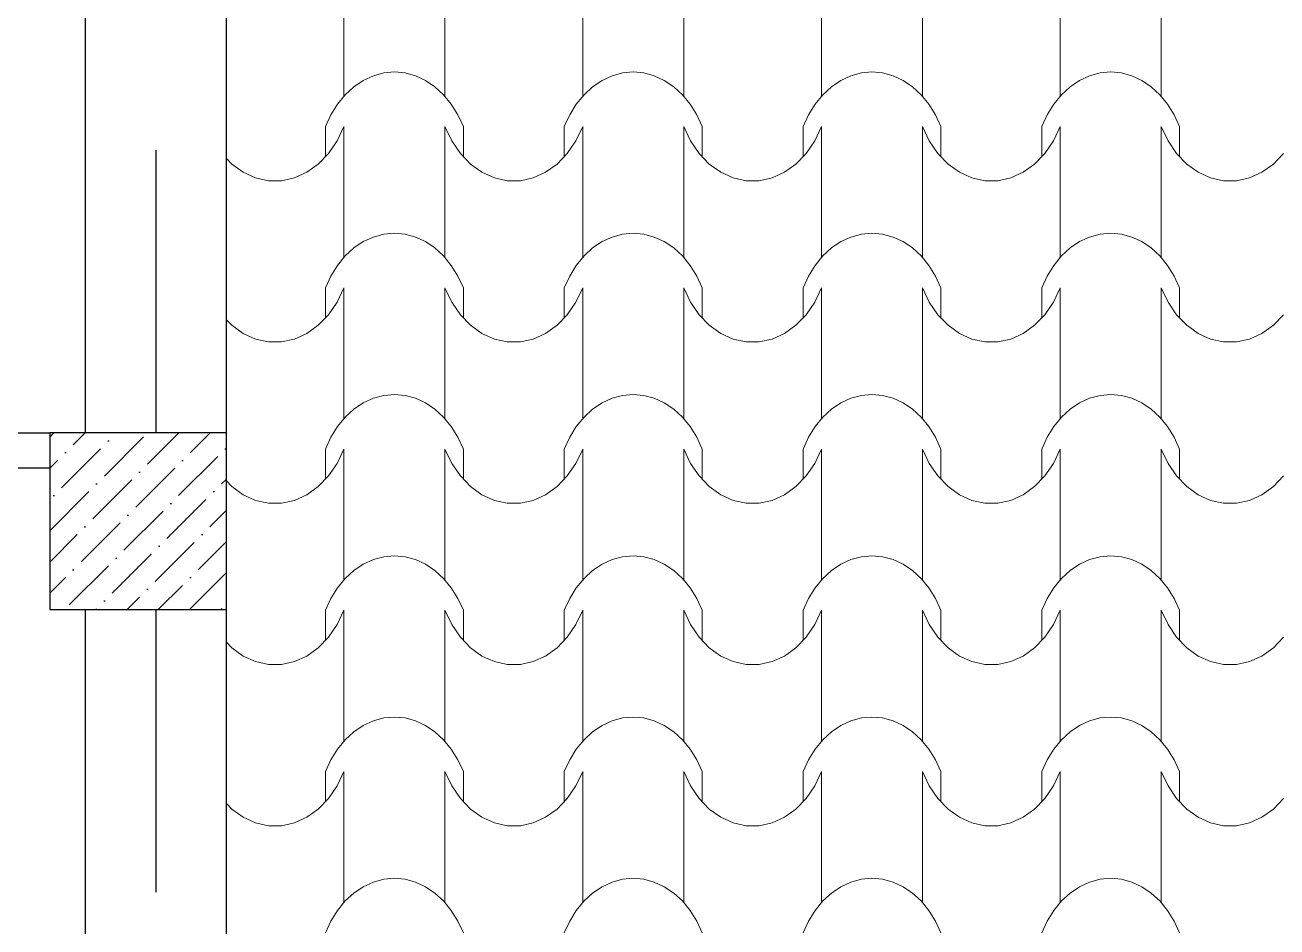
# Model space of a CAD drawing. Header units: millimetres. Extents: x 42452 to 2852333, y -419346 to 834876.
# Drawn here: x 2618856 to 2622399, y 659864 to 662416 of the extents above; entities that cross this region are included whole.
import ezdxf

# ---------------------------------------------------------------- set-up
doc = ezdxf.new("R2010")
doc.units = ezdxf.units.MM
doc.layers.add('M-2 keramitin shtrixi_Ном._пера__21_Pen_No__1', color=7, linetype='Continuous', lineweight=15)
doc.layers.add('memar', color=7, linetype='Continuous', lineweight=25)

# ---------------------------------------------------------------- blocks, each defined once
blk = doc.blocks.new('*X17')
at = {"layer": 'M-2 keramitin shtrixi_Ном._пера__21_Pen_No__1', "color": 7, "linetype": 'Continuous', "lineweight": 15}
for p, q in [((-266580.7, -1357432.1), (-266580.7, -1357247)), ((-266295.2, -1357432.1), (-266295.2, -1357247)), ((-265905.2, -1357432.1), (-265905.2, -1357247)), ((-265619.6, -1357432.1), (-265619.6, -1357247)), ((-265229.6, -1357432.1), (-265229.6, -1357247)), ((-264944.1, -1357432.1), (-264944.1, -1357247)), ((-264554.1, -1357432.1), (-264554.1, -1357247)), ((-264268.5, -1357432.1), (-264268.5, -1357247)), ((-266580.7, -1357617.2), (-266580.7, -1357432.1)), ((-266295.2, -1357617.2), (-266295.2, -1357432.1)), ((-265905.2, -1357617.2), (-265905.2, -1357432.1)), ((-265619.6, -1357617.2), (-265619.6, -1357432.1)), ((-265229.6, -1357617.2), (-265229.6, -1357432.1)), ((-264944.1, -1357617.2), (-264944.1, -1357432.1)), ((-264554.1, -1357617.2), (-264554.1, -1357432.1)), ((-264268.5, -1357617.2), (-264268.5, -1357432.1)), ((-266526, -1357572.8), (-266497.6, -1357559.7)), ((-266497.6, -1357559.7), (-266468.1, -1357551.7)), ((-266468.1, -1357551.7), (-266438, -1357549.1)), ((-266438, -1357549.1), (-266407.9, -1357551.7)), ((-266407.9, -1357551.7), (-266378.4, -1357559.7)), ((-266378.4, -1357559.7), (-266350, -1357572.8)), ((-265850.4, -1357572.8), (-265822, -1357559.7)), ((-265822, -1357559.7), (-265792.5, -1357551.7)), ((-265792.5, -1357551.7), (-265762.4, -1357549.1)), ((-265762.4, -1357549.1), (-265732.3, -1357551.7)), ((-265732.3, -1357551.7), (-265702.8, -1357559.7)), ((-265702.8, -1357559.7), (-265674.4, -1357572.8)), ((-265174.8, -1357572.8), (-265146.5, -1357559.7)), ((-265146.5, -1357559.7), (-265116.9, -1357551.7)), ((-265116.9, -1357551.7), (-265086.9, -1357549.1)), ((-265086.9, -1357549.1), (-265056.8, -1357551.7)), ((-265056.8, -1357551.7), (-265027.2, -1357559.7)), ((-265027.2, -1357559.7), (-264998.9, -1357572.8)), ((-264499.3, -1357572.8), (-264470.9, -1357559.7)), ((-264470.9, -1357559.7), (-264441.4, -1357551.7)), ((-264441.4, -1357551.7), (-264411.3, -1357549.1)), ((-264411.3, -1357549.1), (-264381.2, -1357551.7)), ((-264381.2, -1357551.7), (-264351.7, -1357559.7)), ((-264351.7, -1357559.7), (-264323.3, -1357572.8)), ((-266577.1, -1357613.3), (-266552.7, -1357590.8)), ((-266552.7, -1357590.8), (-266526, -1357572.8)), ((-266350, -1357572.8), (-266323.3, -1357590.8)), ((-266323.3, -1357590.8), (-266298.8, -1357613.3)), ((-265901.6, -1357613.3), (-265877.1, -1357590.8)), ((-265877.1, -1357590.8), (-265850.4, -1357572.8)), ((-265674.4, -1357572.8), (-265647.7, -1357590.8)), ((-265647.7, -1357590.8), (-265623.2, -1357613.3)), ((-265226, -1357613.3), (-265201.5, -1357590.8)), ((-265201.5, -1357590.8), (-265174.8, -1357572.8)), ((-264998.9, -1357572.8), (-264972.2, -1357590.8)), ((-264972.2, -1357590.8), (-264947.7, -1357613.3)), ((-264550.5, -1357613.3), (-264526, -1357590.8)), ((-264526, -1357590.8), (-264499.3, -1357572.8)), ((-264323.3, -1357572.8), (-264296.6, -1357590.8)), ((-264296.6, -1357590.8), (-264272.1, -1357613.3)), ((-266599, -1357639.9), (-266577.1, -1357613.3)), ((-266298.8, -1357613.3), (-266277, -1357639.9)), ((-265923.4, -1357639.9), (-265901.6, -1357613.3)), ((-265623.2, -1357613.3), (-265601.4, -1357639.9)), ((-265247.8, -1357639.9), (-265226, -1357613.3)), ((-264947.7, -1357613.3), (-264925.9, -1357639.9)), ((-264572.3, -1357639.9), (-264550.5, -1357613.3)), ((-264272.1, -1357613.3), (-264250.3, -1357639.9)), ((-266633, -1357703.4), (-266617.7, -1357670.2)), ((-266617.7, -1357670.2), (-266599, -1357639.9)), ((-266277, -1357639.9), (-266258.2, -1357670.2)), ((-266258.2, -1357670.2), (-266243, -1357703.4)), ((-265957.4, -1357703.4), (-265942.1, -1357670.2)), ((-265942.1, -1357670.2), (-265923.4, -1357639.9)), ((-265601.4, -1357639.9), (-265582.7, -1357670.2)), ((-265582.7, -1357670.2), (-265567.4, -1357703.4)), ((-265281.9, -1357703.4), (-265266.6, -1357670.2)), ((-265266.6, -1357670.2), (-265247.8, -1357639.9)), ((-264925.9, -1357639.9), (-264907.1, -1357670.2)), ((-264907.1, -1357670.2), (-264891.8, -1357703.4)), ((-264606.3, -1357703.4), (-264591, -1357670.2)), ((-264591, -1357670.2), (-264572.3, -1357639.9)), ((-264250.3, -1357639.9), (-264231.6, -1357670.2)), ((-264231.6, -1357670.2), (-264216.3, -1357703.4)), ((-266633, -1357788.5), (-266633, -1357703.4)), ((-266580.7, -1357703.4), (-266600.1, -1357743.9)), ((-266580.7, -1357888.5), (-266580.7, -1357703.4)), ((-266295.2, -1357888.5), (-266295.2, -1357703.4)), ((-266275.9, -1357743.9), (-266295.2, -1357703.4)), ((-266243, -1357788.5), (-266243, -1357703.4)), ((-265957.4, -1357788.5), (-265957.4, -1357703.4)), ((-265905.2, -1357703.4), (-265924.5, -1357743.9)), ((-265905.2, -1357888.5), (-265905.2, -1357703.4)), ((-265619.6, -1357888.5), (-265619.6, -1357703.4)), ((-265600.3, -1357743.9), (-265619.6, -1357703.4)), ((-265567.4, -1357788.5), (-265567.4, -1357703.4)), ((-265281.9, -1357788.5), (-265281.9, -1357703.4)), ((-265229.6, -1357703.4), (-265248.9, -1357743.9)), ((-265229.6, -1357888.5), (-265229.6, -1357703.4)), ((-264944.1, -1357888.5), (-264944.1, -1357703.4)), ((-264924.8, -1357743.9), (-264944.1, -1357703.4)), ((-264891.8, -1357788.5), (-264891.8, -1357703.4)), ((-264606.3, -1357788.5), (-264606.3, -1357703.4)), ((-264554.1, -1357703.4), (-264573.4, -1357743.9)), ((-264554.1, -1357888.5), (-264554.1, -1357703.4)), ((-264268.5, -1357888.5), (-264268.5, -1357703.4)), ((-264249.2, -1357743.9), (-264268.5, -1357703.4)), ((-264216.3, -1357788.5), (-264216.3, -1357703.4)), ((-266600.1, -1357743.9), (-266624.5, -1357779.6)), ((-266251.5, -1357779.6), (-266275.9, -1357743.9)), ((-265924.5, -1357743.9), (-265948.9, -1357779.6)), ((-265575.9, -1357779.6), (-265600.3, -1357743.9)), ((-265248.9, -1357743.9), (-265273.4, -1357779.6)), ((-264900.4, -1357779.6), (-264924.8, -1357743.9)), ((-264573.4, -1357743.9), (-264597.8, -1357779.6)), ((-264224.8, -1357779.6), (-264249.2, -1357743.9)), ((-266898.2, -1357809.5), (-266913.4, -1357793.7)), ((-266865.9, -1357832.8), (-266898.2, -1357809.5)), ((-266653.3, -1357809.5), (-266685.6, -1357832.8)), ((-266624.5, -1357779.6), (-266653.3, -1357809.5)), ((-266222.7, -1357809.5), (-266251.5, -1357779.6)), ((-266190.3, -1357832.8), (-266222.7, -1357809.5)), ((-265977.7, -1357809.5), (-266010.1, -1357832.8)), ((-265948.9, -1357779.6), (-265977.7, -1357809.5)), ((-265547.1, -1357809.5), (-265575.9, -1357779.6)), ((-265514.7, -1357832.8), (-265547.1, -1357809.5)), ((-265302.2, -1357809.5), (-265334.5, -1357832.8)), ((-265273.4, -1357779.6), (-265302.2, -1357809.5)), ((-264871.5, -1357809.5), (-264900.4, -1357779.6)), ((-264839.2, -1357832.8), (-264871.5, -1357809.5)), ((-264626.6, -1357809.5), (-264659, -1357832.8)), ((-264597.8, -1357779.6), (-264626.6, -1357809.5)), ((-264196, -1357809.5), (-264224.8, -1357779.6)), ((-264163.6, -1357832.8), (-264196, -1357809.5)), ((-263951, -1357809.5), (-263983.4, -1357832.8)), ((-263922.2, -1357779.6), (-263951, -1357809.5)), ((-266830.9, -1357848.7), (-266865.9, -1357832.8)), ((-266794.3, -1357856.7), (-266830.9, -1357848.7)), ((-266720.6, -1357848.7), (-266757.2, -1357856.7)), ((-266685.6, -1357832.8), (-266720.6, -1357848.7)), ((-266155.3, -1357848.7), (-266190.3, -1357832.8)), ((-266118.7, -1357856.7), (-266155.3, -1357848.7)), ((-266045.1, -1357848.7), (-266081.6, -1357856.7)), ((-266010.1, -1357832.8), (-266045.1, -1357848.7)), ((-265479.8, -1357848.7), (-265514.7, -1357832.8)), ((-265443.2, -1357856.7), (-265479.8, -1357848.7)), ((-265369.5, -1357848.7), (-265406.1, -1357856.7)), ((-265334.5, -1357832.8), (-265369.5, -1357848.7)), ((-264804.2, -1357848.7), (-264839.2, -1357832.8)), ((-264767.6, -1357856.7), (-264804.2, -1357848.7)), ((-264693.9, -1357848.7), (-264730.5, -1357856.7)), ((-264659, -1357832.8), (-264693.9, -1357848.7)), ((-264128.6, -1357848.7), (-264163.6, -1357832.8)), ((-264092.1, -1357856.7), (-264128.6, -1357848.7)), ((-264018.4, -1357848.7), (-264055, -1357856.7)), ((-263983.4, -1357832.8), (-264018.4, -1357848.7)), ((-266775.7, -1357856.7), (-266794.3, -1357856.7)), ((-266757.2, -1357856.7), (-266775.7, -1357856.7)), ((-266100.2, -1357856.7), (-266118.7, -1357856.7)), ((-266081.6, -1357856.7), (-266100.2, -1357856.7)), ((-265424.6, -1357856.7), (-265443.2, -1357856.7)), ((-265406.1, -1357856.7), (-265424.6, -1357856.7)), ((-264749.1, -1357856.7), (-264767.6, -1357856.7)), ((-264730.5, -1357856.7), (-264749.1, -1357856.7)), ((-264073.5, -1357856.7), (-264092.1, -1357856.7)), ((-264055, -1357856.7), (-264073.5, -1357856.7)), ((-266580.7, -1358073.5), (-266580.7, -1357888.5)), ((-266295.2, -1358073.5), (-266295.2, -1357888.5)), ((-265905.2, -1358073.5), (-265905.2, -1357888.5)), ((-265619.6, -1358073.5), (-265619.6, -1357888.5)), ((-265229.6, -1358073.5), (-265229.6, -1357888.5)), ((-264944.1, -1358073.5), (-264944.1, -1357888.5)), ((-264554.1, -1358073.5), (-264554.1, -1357888.5)), ((-264268.5, -1358073.5), (-264268.5, -1357888.5)), ((-266526, -1358029.1), (-266497.6, -1358016.1)), ((-266497.6, -1358016.1), (-266468.1, -1358008.1)), ((-266468.1, -1358008.1), (-266438, -1358005.4)), ((-266438, -1358005.4), (-266407.9, -1358008.1)), ((-266407.9, -1358008.1), (-266378.4, -1358016.1)), ((-266378.4, -1358016.1), (-266350, -1358029.1)), ((-265850.4, -1358029.1), (-265822, -1358016.1)), ((-265822, -1358016.1), (-265792.5, -1358008.1)), ((-265792.5, -1358008.1), (-265762.4, -1358005.4)), ((-265762.4, -1358005.4), (-265732.3, -1358008.1)), ((-265732.3, -1358008.1), (-265702.8, -1358016.1)), ((-265702.8, -1358016.1), (-265674.4, -1358029.1)), ((-265174.8, -1358029.1), (-265146.5, -1358016.1)), ((-265146.5, -1358016.1), (-265116.9, -1358008.1)), ((-265116.9, -1358008.1), (-265086.9, -1358005.4)), ((-265086.9, -1358005.4), (-265056.8, -1358008.1)), ((-265056.8, -1358008.1), (-265027.2, -1358016.1)), ((-265027.2, -1358016.1), (-264998.9, -1358029.1)), ((-264499.3, -1358029.1), (-264470.9, -1358016.1)), ((-264470.9, -1358016.1), (-264441.4, -1358008.1)), ((-264441.4, -1358008.1), (-264411.3, -1358005.4)), ((-264411.3, -1358005.4), (-264381.2, -1358008.1)), ((-264381.2, -1358008.1), (-264351.7, -1358016.1)), ((-264351.7, -1358016.1), (-264323.3, -1358029.1)), ((-266577.1, -1358069.6), (-266552.7, -1358047.1)), ((-266552.7, -1358047.1), (-266526, -1358029.1)), ((-266350, -1358029.1), (-266323.3, -1358047.1)), ((-266323.3, -1358047.1), (-266298.8, -1358069.6)), ((-265901.6, -1358069.6), (-265877.1, -1358047.1)), ((-265877.1, -1358047.1), (-265850.4, -1358029.1)), ((-265674.4, -1358029.1), (-265647.7, -1358047.1)), ((-265647.7, -1358047.1), (-265623.2, -1358069.6)), ((-265226, -1358069.6), (-265201.5, -1358047.1)), ((-265201.5, -1358047.1), (-265174.8, -1358029.1)), ((-264998.9, -1358029.1), (-264972.2, -1358047.1)), ((-264972.2, -1358047.1), (-264947.7, -1358069.6)), ((-264550.5, -1358069.6), (-264526, -1358047.1)), ((-264526, -1358047.1), (-264499.3, -1358029.1)), ((-264323.3, -1358029.1), (-264296.6, -1358047.1)), ((-264296.6, -1358047.1), (-264272.1, -1358069.6)), ((-266617.7, -1358126.5), (-266599, -1358096.3)), ((-266599, -1358096.3), (-266577.1, -1358069.6)), ((-266298.8, -1358069.6), (-266277, -1358096.3)), ((-266277, -1358096.3), (-266258.2, -1358126.5)), ((-265942.1, -1358126.5), (-265923.4, -1358096.3)), ((-265923.4, -1358096.3), (-265901.6, -1358069.6)), ((-265623.2, -1358069.6), (-265601.4, -1358096.3)), ((-265601.4, -1358096.3), (-265582.7, -1358126.5)), ((-265266.6, -1358126.5), (-265247.8, -1358096.3)), ((-265247.8, -1358096.3), (-265226, -1358069.6)), ((-264947.7, -1358069.6), (-264925.9, -1358096.3)), ((-264925.9, -1358096.3), (-264907.1, -1358126.5)), ((-264591, -1358126.5), (-264572.3, -1358096.3)), ((-264572.3, -1358096.3), (-264550.5, -1358069.6)), ((-264272.1, -1358069.6), (-264250.3, -1358096.3)), ((-264250.3, -1358096.3), (-264231.6, -1358126.5)), ((-266633, -1358159.7), (-266617.7, -1358126.5)), ((-266258.2, -1358126.5), (-266243, -1358159.7)), ((-265957.4, -1358159.7), (-265942.1, -1358126.5)), ((-265582.7, -1358126.5), (-265567.4, -1358159.7)), ((-265281.9, -1358159.7), (-265266.6, -1358126.5)), ((-264907.1, -1358126.5), (-264891.8, -1358159.7)), ((-264606.3, -1358159.7), (-264591, -1358126.5)), ((-264231.6, -1358126.5), (-264216.3, -1358159.7)), ((-266633, -1358244.8), (-266633, -1358159.7)), ((-266580.7, -1358159.7), (-266600.1, -1358200.3)), ((-266580.7, -1358344.8), (-266580.7, -1358159.7)), ((-266295.2, -1358344.8), (-266295.2, -1358159.7)), ((-266275.9, -1358200.3), (-266295.2, -1358159.7)), ((-266243, -1358244.8), (-266243, -1358159.7)), ((-265957.4, -1358244.8), (-265957.4, -1358159.7)), ((-265905.2, -1358159.7), (-265924.5, -1358200.3)), ((-265905.2, -1358344.8), (-265905.2, -1358159.7)), ((-265619.6, -1358344.8), (-265619.6, -1358159.7)), ((-265600.3, -1358200.3), (-265619.6, -1358159.7)), ((-265567.4, -1358244.8), (-265567.4, -1358159.7)), ((-265281.9, -1358244.8), (-265281.9, -1358159.7)), ((-265229.6, -1358159.7), (-265248.9, -1358200.3)), ((-265229.6, -1358344.8), (-265229.6, -1358159.7)), ((-264944.1, -1358344.8), (-264944.1, -1358159.7)), ((-264924.8, -1358200.3), (-264944.1, -1358159.7)), ((-264891.8, -1358244.8), (-264891.8, -1358159.7)), ((-264606.3, -1358244.8), (-264606.3, -1358159.7)), ((-264554.1, -1358159.7), (-264573.4, -1358200.3)), ((-264554.1, -1358344.8), (-264554.1, -1358159.7)), ((-264268.5, -1358344.8), (-264268.5, -1358159.7)), ((-264249.2, -1358200.3), (-264268.5, -1358159.7)), ((-264216.3, -1358244.8), (-264216.3, -1358159.7)), ((-266600.1, -1358200.3), (-266624.5, -1358236)), ((-266251.5, -1358236), (-266275.9, -1358200.3)), ((-265924.5, -1358200.3), (-265948.9, -1358236)), ((-265575.9, -1358236), (-265600.3, -1358200.3)), ((-265248.9, -1358200.3), (-265273.4, -1358236)), ((-264900.4, -1358236), (-264924.8, -1358200.3)), ((-264573.4, -1358200.3), (-264597.8, -1358236)), ((-264224.8, -1358236), (-264249.2, -1358200.3)), ((-266624.5, -1358236), (-266653.3, -1358265.9)), ((-266222.7, -1358265.9), (-266251.5, -1358236)), ((-265948.9, -1358236), (-265977.7, -1358265.9)), ((-265547.1, -1358265.9), (-265575.9, -1358236)), ((-265273.4, -1358236), (-265302.2, -1358265.9)), ((-264871.5, -1358265.9), (-264900.4, -1358236)), ((-264597.8, -1358236), (-264626.6, -1358265.9)), ((-264196, -1358265.9), (-264224.8, -1358236)), ((-263922.2, -1358236), (-263951, -1358265.9)), ((-266898.2, -1358265.9), (-266913.4, -1358250.1)), ((-266865.9, -1358289.1), (-266898.2, -1358265.9)), ((-266653.3, -1358265.9), (-266685.6, -1358289.1)), ((-266190.3, -1358289.1), (-266222.7, -1358265.9)), ((-265977.7, -1358265.9), (-266010.1, -1358289.1)), ((-265514.7, -1358289.1), (-265547.1, -1358265.9)), ((-265302.2, -1358265.9), (-265334.5, -1358289.1)), ((-264839.2, -1358289.1), (-264871.5, -1358265.9)), ((-264626.6, -1358265.9), (-264659, -1358289.1)), ((-264163.6, -1358289.1), (-264196, -1358265.9)), ((-263951, -1358265.9), (-263983.4, -1358289.1)), ((-266830.9, -1358305), (-266865.9, -1358289.1)), ((-266794.3, -1358313.1), (-266830.9, -1358305)), ((-266720.6, -1358305), (-266757.2, -1358313.1)), ((-266685.6, -1358289.1), (-266720.6, -1358305)), ((-266155.3, -1358305), (-266190.3, -1358289.1)), ((-266118.7, -1358313.1), (-266155.3, -1358305)), ((-266045.1, -1358305), (-266081.6, -1358313.1)), ((-266010.1, -1358289.1), (-266045.1, -1358305)), ((-265479.8, -1358305), (-265514.7, -1358289.1)), ((-265443.2, -1358313.1), (-265479.8, -1358305)), ((-265369.5, -1358305), (-265406.1, -1358313.1)), ((-265334.5, -1358289.1), (-265369.5, -1358305)), ((-264804.2, -1358305), (-264839.2, -1358289.1)), ((-264767.6, -1358313.1), (-264804.2, -1358305)), ((-264693.9, -1358305), (-264730.5, -1358313.1)), ((-264659, -1358289.1), (-264693.9, -1358305)), ((-264128.6, -1358305), (-264163.6, -1358289.1)), ((-264092.1, -1358313.1), (-264128.6, -1358305)), ((-264018.4, -1358305), (-264055, -1358313.1)), ((-263983.4, -1358289.1), (-264018.4, -1358305)), ((-266775.7, -1358313.1), (-266794.3, -1358313.1)), ((-266757.2, -1358313.1), (-266775.7, -1358313.1)), ((-266580.7, -1358529.9), (-266580.7, -1358344.8)), ((-266295.2, -1358529.9), (-266295.2, -1358344.8)), ((-266100.2, -1358313.1), (-266118.7, -1358313.1)), ((-266081.6, -1358313.1), (-266100.2, -1358313.1)), ((-265905.2, -1358529.9), (-265905.2, -1358344.8)), ((-265619.6, -1358529.9), (-265619.6, -1358344.8)), ((-265424.6, -1358313.1), (-265443.2, -1358313.1)), ((-265406.1, -1358313.1), (-265424.6, -1358313.1)), ((-265229.6, -1358529.9), (-265229.6, -1358344.8)), ((-264944.1, -1358529.9), (-264944.1, -1358344.8)), ((-264749.1, -1358313.1), (-264767.6, -1358313.1)), ((-264730.5, -1358313.1), (-264749.1, -1358313.1)), ((-264554.1, -1358529.9), (-264554.1, -1358344.8)), ((-264268.5, -1358529.9), (-264268.5, -1358344.8)), ((-264073.5, -1358313.1), (-264092.1, -1358313.1)), ((-264055, -1358313.1), (-264073.5, -1358313.1)), ((-266552.7, -1358503.5), (-266526, -1358485.5)), ((-266526, -1358485.5), (-266497.6, -1358472.4)), ((-266497.6, -1358472.4), (-266468.1, -1358464.4)), ((-266468.1, -1358464.4), (-266438, -1358461.8)), ((-266438, -1358461.8), (-266407.9, -1358464.4)), ((-266407.9, -1358464.4), (-266378.4, -1358472.4)), ((-266378.4, -1358472.4), (-266350, -1358485.5)), ((-266350, -1358485.5), (-266323.3, -1358503.5)), ((-265877.1, -1358503.5), (-265850.4, -1358485.5)), ((-265850.4, -1358485.5), (-265822, -1358472.4)), ((-265822, -1358472.4), (-265792.5, -1358464.4)), ((-265792.5, -1358464.4), (-265762.4, -1358461.8)), ((-265762.4, -1358461.8), (-265732.3, -1358464.4)), ((-265732.3, -1358464.4), (-265702.8, -1358472.4)), ((-265702.8, -1358472.4), (-265674.4, -1358485.5)), ((-265674.4, -1358485.5), (-265647.7, -1358503.5)), ((-265201.5, -1358503.5), (-265174.8, -1358485.5)), ((-265174.8, -1358485.5), (-265146.5, -1358472.4)), ((-265146.5, -1358472.4), (-265116.9, -1358464.4)), ((-265116.9, -1358464.4), (-265086.9, -1358461.8)), ((-265086.9, -1358461.8), (-265056.8, -1358464.4)), ((-265056.8, -1358464.4), (-265027.2, -1358472.4)), ((-265027.2, -1358472.4), (-264998.9, -1358485.5)), ((-264998.9, -1358485.5), (-264972.2, -1358503.5)), ((-264526, -1358503.5), (-264499.3, -1358485.5)), ((-264499.3, -1358485.5), (-264470.9, -1358472.4)), ((-264470.9, -1358472.4), (-264441.4, -1358464.4)), ((-264441.4, -1358464.4), (-264411.3, -1358461.8)), ((-264411.3, -1358461.8), (-264381.2, -1358464.4)), ((-264381.2, -1358464.4), (-264351.7, -1358472.4)), ((-264351.7, -1358472.4), (-264323.3, -1358485.5)), ((-264323.3, -1358485.5), (-264296.6, -1358503.5)), ((-266577.1, -1358526), (-266552.7, -1358503.5)), ((-266323.3, -1358503.5), (-266298.8, -1358526)), ((-265901.6, -1358526), (-265877.1, -1358503.5)), ((-265647.7, -1358503.5), (-265623.2, -1358526)), ((-265226, -1358526), (-265201.5, -1358503.5)), ((-264972.2, -1358503.5), (-264947.7, -1358526)), ((-264550.5, -1358526), (-264526, -1358503.5)), ((-264296.6, -1358503.5), (-264272.1, -1358526)), ((-266617.7, -1358582.8), (-266599, -1358552.6)), ((-266599, -1358552.6), (-266577.1, -1358526)), ((-266298.8, -1358526), (-266277, -1358552.6)), ((-266277, -1358552.6), (-266258.2, -1358582.8)), ((-265942.1, -1358582.8), (-265923.4, -1358552.6)), ((-265923.4, -1358552.6), (-265901.6, -1358526)), ((-265623.2, -1358526), (-265601.4, -1358552.6)), ((-265601.4, -1358552.6), (-265582.7, -1358582.8)), ((-265266.6, -1358582.8), (-265247.8, -1358552.6)), ((-265247.8, -1358552.6), (-265226, -1358526)), ((-264947.7, -1358526), (-264925.9, -1358552.6)), ((-264925.9, -1358552.6), (-264907.1, -1358582.8)), ((-264591, -1358582.8), (-264572.3, -1358552.6)), ((-264572.3, -1358552.6), (-264550.5, -1358526)), ((-264272.1, -1358526), (-264250.3, -1358552.6)), ((-264250.3, -1358552.6), (-264231.6, -1358582.8)), ((-266633, -1358616.1), (-266617.7, -1358582.8)), ((-266258.2, -1358582.8), (-266243, -1358616.1)), ((-265957.4, -1358616.1), (-265942.1, -1358582.8)), ((-265582.7, -1358582.8), (-265567.4, -1358616.1)), ((-265281.9, -1358616.1), (-265266.6, -1358582.8)), ((-264907.1, -1358582.8), (-264891.8, -1358616.1)), ((-264606.3, -1358616.1), (-264591, -1358582.8)), ((-264231.6, -1358582.8), (-264216.3, -1358616.1)), ((-266633, -1358701.2), (-266633, -1358616.1)), ((-266580.7, -1358616.1), (-266600.1, -1358656.6)), ((-266580.7, -1358801.2), (-266580.7, -1358616.1)), ((-266295.2, -1358801.2), (-266295.2, -1358616.1)), ((-266275.9, -1358656.6), (-266295.2, -1358616.1)), ((-266243, -1358701.2), (-266243, -1358616.1)), ((-265957.4, -1358701.2), (-265957.4, -1358616.1)), ((-265905.2, -1358616.1), (-265924.5, -1358656.6)), ((-265905.2, -1358801.2), (-265905.2, -1358616.1)), ((-265619.6, -1358801.2), (-265619.6, -1358616.1)), ((-265600.3, -1358656.6), (-265619.6, -1358616.1)), ((-265567.4, -1358701.2), (-265567.4, -1358616.1)), ((-265281.9, -1358701.2), (-265281.9, -1358616.1)), ((-265229.6, -1358616.1), (-265248.9, -1358656.6)), ((-265229.6, -1358801.2), (-265229.6, -1358616.1)), ((-264944.1, -1358801.2), (-264944.1, -1358616.1)), ((-264924.8, -1358656.6), (-264944.1, -1358616.1)), ((-264891.8, -1358701.2), (-264891.8, -1358616.1)), ((-264606.3, -1358701.2), (-264606.3, -1358616.1)), ((-264554.1, -1358616.1), (-264573.4, -1358656.6)), ((-264554.1, -1358801.2), (-264554.1, -1358616.1)), ((-264268.5, -1358801.2), (-264268.5, -1358616.1)), ((-264249.2, -1358656.6), (-264268.5, -1358616.1)), ((-264216.3, -1358701.2), (-264216.3, -1358616.1)), ((-266600.1, -1358656.6), (-266624.5, -1358692.3)), ((-266251.5, -1358692.3), (-266275.9, -1358656.6)), ((-265924.5, -1358656.6), (-265948.9, -1358692.3)), ((-265575.9, -1358692.3), (-265600.3, -1358656.6)), ((-265248.9, -1358656.6), (-265273.4, -1358692.3)), ((-264900.4, -1358692.3), (-264924.8, -1358656.6)), ((-264573.4, -1358656.6), (-264597.8, -1358692.3)), ((-264224.8, -1358692.3), (-264249.2, -1358656.6)), ((-266624.5, -1358692.3), (-266653.3, -1358722.2)), ((-266222.7, -1358722.2), (-266251.5, -1358692.3)), ((-265948.9, -1358692.3), (-265977.7, -1358722.2)), ((-265547.1, -1358722.2), (-265575.9, -1358692.3)), ((-265273.4, -1358692.3), (-265302.2, -1358722.2)), ((-264871.5, -1358722.2), (-264900.4, -1358692.3)), ((-264597.8, -1358692.3), (-264626.6, -1358722.2)), ((-264196, -1358722.2), (-264224.8, -1358692.3)), ((-263922.2, -1358692.3), (-263951, -1358722.2)), ((-266898.2, -1358722.2), (-266913.4, -1358706.4)), ((-266865.9, -1358745.5), (-266898.2, -1358722.2)), ((-266653.3, -1358722.2), (-266685.6, -1358745.5)), ((-266190.3, -1358745.5), (-266222.7, -1358722.2)), ((-265977.7, -1358722.2), (-266010.1, -1358745.5)), ((-265514.7, -1358745.5), (-265547.1, -1358722.2)), ((-265302.2, -1358722.2), (-265334.5, -1358745.5)), ((-264839.2, -1358745.5), (-264871.5, -1358722.2)), ((-264626.6, -1358722.2), (-264659, -1358745.5)), ((-264163.6, -1358745.5), (-264196, -1358722.2)), ((-263951, -1358722.2), (-263983.4, -1358745.5)), ((-266830.9, -1358761.3), (-266865.9, -1358745.5)), ((-266794.3, -1358769.4), (-266830.9, -1358761.3)), ((-266775.7, -1358769.4), (-266794.3, -1358769.4)), ((-266757.2, -1358769.4), (-266775.7, -1358769.4)), ((-266720.6, -1358761.3), (-266757.2, -1358769.4)), ((-266685.6, -1358745.5), (-266720.6, -1358761.3)), ((-266155.3, -1358761.3), (-266190.3, -1358745.5)), ((-266118.7, -1358769.4), (-266155.3, -1358761.3)), ((-266100.2, -1358769.4), (-266118.7, -1358769.4)), ((-266081.6, -1358769.4), (-266100.2, -1358769.4)), ((-266045.1, -1358761.3), (-266081.6, -1358769.4)), ((-266010.1, -1358745.5), (-266045.1, -1358761.3)), ((-265479.8, -1358761.3), (-265514.7, -1358745.5)), ((-265443.2, -1358769.4), (-265479.8, -1358761.3)), ((-265424.6, -1358769.4), (-265443.2, -1358769.4)), ((-265406.1, -1358769.4), (-265424.6, -1358769.4)), ((-265369.5, -1358761.3), (-265406.1, -1358769.4)), ((-265334.5, -1358745.5), (-265369.5, -1358761.3)), ((-264804.2, -1358761.3), (-264839.2, -1358745.5)), ((-264767.6, -1358769.4), (-264804.2, -1358761.3)), ((-264749.1, -1358769.4), (-264767.6, -1358769.4)), ((-264730.5, -1358769.4), (-264749.1, -1358769.4)), ((-264693.9, -1358761.3), (-264730.5, -1358769.4)), ((-264659, -1358745.5), (-264693.9, -1358761.3)), ((-264128.6, -1358761.3), (-264163.6, -1358745.5)), ((-264092.1, -1358769.4), (-264128.6, -1358761.3)), ((-264073.5, -1358769.4), (-264092.1, -1358769.4)), ((-264055, -1358769.4), (-264073.5, -1358769.4)), ((-264018.4, -1358761.3), (-264055, -1358769.4)), ((-263983.4, -1358745.5), (-264018.4, -1358761.3)), ((-266580.7, -1358986.2), (-266580.7, -1358801.2)), ((-266295.2, -1358986.2), (-266295.2, -1358801.2)), ((-265905.2, -1358986.2), (-265905.2, -1358801.2)), ((-265619.6, -1358986.2), (-265619.6, -1358801.2)), ((-265229.6, -1358986.2), (-265229.6, -1358801.2)), ((-264944.1, -1358986.2), (-264944.1, -1358801.2)), ((-264554.1, -1358986.2), (-264554.1, -1358801.2)), ((-264268.5, -1358986.2), (-264268.5, -1358801.2)), ((-266552.7, -1358959.8), (-266526, -1358941.8)), ((-266526, -1358941.8), (-266497.6, -1358928.8)), ((-266497.6, -1358928.8), (-266468.1, -1358920.8)), ((-266468.1, -1358920.8), (-266438, -1358918.1)), ((-266438, -1358918.1), (-266407.9, -1358920.8)), ((-266407.9, -1358920.8), (-266378.4, -1358928.8)), ((-266378.4, -1358928.8), (-266350, -1358941.8)), ((-266350, -1358941.8), (-266323.3, -1358959.8)), ((-265877.1, -1358959.8), (-265850.4, -1358941.8)), ((-265850.4, -1358941.8), (-265822, -1358928.8)), ((-265822, -1358928.8), (-265792.5, -1358920.8)), ((-265792.5, -1358920.8), (-265762.4, -1358918.1)), ((-265762.4, -1358918.1), (-265732.3, -1358920.8)), ((-265732.3, -1358920.8), (-265702.8, -1358928.8)), ((-265702.8, -1358928.8), (-265674.4, -1358941.8)), ((-265674.4, -1358941.8), (-265647.7, -1358959.8)), ((-265201.5, -1358959.8), (-265174.8, -1358941.8)), ((-265174.8, -1358941.8), (-265146.5, -1358928.8)), ((-265146.5, -1358928.8), (-265116.9, -1358920.8)), ((-265116.9, -1358920.8), (-265086.9, -1358918.1)), ((-265086.9, -1358918.1), (-265056.8, -1358920.8)), ((-265056.8, -1358920.8), (-265027.2, -1358928.8)), ((-265027.2, -1358928.8), (-264998.9, -1358941.8)), ((-264998.9, -1358941.8), (-264972.2, -1358959.8)), ((-264526, -1358959.8), (-264499.3, -1358941.8)), ((-264499.3, -1358941.8), (-264470.9, -1358928.8)), ((-264470.9, -1358928.8), (-264441.4, -1358920.8)), ((-264441.4, -1358920.8), (-264411.3, -1358918.1)), ((-264411.3, -1358918.1), (-264381.2, -1358920.8)), ((-264381.2, -1358920.8), (-264351.7, -1358928.8)), ((-264351.7, -1358928.8), (-264323.3, -1358941.8)), ((-264323.3, -1358941.8), (-264296.6, -1358959.8)), ((-266599, -1359009), (-266577.1, -1358982.3)), ((-266577.1, -1358982.3), (-266552.7, -1358959.8)), ((-266323.3, -1358959.8), (-266298.8, -1358982.3)), ((-266298.8, -1358982.3), (-266277, -1359009)), ((-265923.4, -1359009), (-265901.6, -1358982.3)), ((-265901.6, -1358982.3), (-265877.1, -1358959.8)), ((-265647.7, -1358959.8), (-265623.2, -1358982.3)), ((-265623.2, -1358982.3), (-265601.4, -1359009)), ((-265247.8, -1359009), (-265226, -1358982.3)), ((-265226, -1358982.3), (-265201.5, -1358959.8)), ((-264972.2, -1358959.8), (-264947.7, -1358982.3)), ((-264947.7, -1358982.3), (-264925.9, -1359009)), ((-264572.3, -1359009), (-264550.5, -1358982.3)), ((-264550.5, -1358982.3), (-264526, -1358959.8)), ((-264296.6, -1358959.8), (-264272.1, -1358982.3)), ((-264272.1, -1358982.3), (-264250.3, -1359009)), ((-266617.7, -1359039.2), (-266599, -1359009)), ((-266277, -1359009), (-266258.2, -1359039.2)), ((-265942.1, -1359039.2), (-265923.4, -1359009)), ((-265601.4, -1359009), (-265582.7, -1359039.2)), ((-265266.6, -1359039.2), (-265247.8, -1359009)), ((-264925.9, -1359009), (-264907.1, -1359039.2)), ((-264591, -1359039.2), (-264572.3, -1359009)), ((-264250.3, -1359009), (-264231.6, -1359039.2)), ((-266633, -1359072.4), (-266617.7, -1359039.2)), ((-266258.2, -1359039.2), (-266243, -1359072.4)), ((-265957.4, -1359072.4), (-265942.1, -1359039.2)), ((-265582.7, -1359039.2), (-265567.4, -1359072.4)), ((-265281.9, -1359072.4), (-265266.6, -1359039.2)), ((-264907.1, -1359039.2), (-264891.8, -1359072.4)), ((-264606.3, -1359072.4), (-264591, -1359039.2)), ((-264231.6, -1359039.2), (-264216.3, -1359072.4)), ((-266633, -1359157.5), (-266633, -1359072.4)), ((-266580.7, -1359072.4), (-266600.1, -1359113)), ((-266580.7, -1359257.5), (-266580.7, -1359072.4)), ((-266295.2, -1359257.5), (-266295.2, -1359072.4)), ((-266275.9, -1359113), (-266295.2, -1359072.4)), ((-266243, -1359157.5), (-266243, -1359072.4)), ((-265957.4, -1359157.5), (-265957.4, -1359072.4)), ((-265905.2, -1359072.4), (-265924.5, -1359113)), ((-265905.2, -1359257.5), (-265905.2, -1359072.4)), ((-265619.6, -1359257.5), (-265619.6, -1359072.4)), ((-265600.3, -1359113), (-265619.6, -1359072.4)), ((-265567.4, -1359157.5), (-265567.4, -1359072.4)), ((-265281.9, -1359157.5), (-265281.9, -1359072.4)), ((-265229.6, -1359072.4), (-265248.9, -1359113)), ((-265229.6, -1359257.5), (-265229.6, -1359072.4)), ((-264944.1, -1359257.5), (-264944.1, -1359072.4)), ((-264924.8, -1359113), (-264944.1, -1359072.4)), ((-264891.8, -1359157.5), (-264891.8, -1359072.4)), ((-264606.3, -1359157.5), (-264606.3, -1359072.4)), ((-264554.1, -1359072.4), (-264573.4, -1359113)), ((-264554.1, -1359257.5), (-264554.1, -1359072.4)), ((-264268.5, -1359257.5), (-264268.5, -1359072.4)), ((-264249.2, -1359113), (-264268.5, -1359072.4)), ((-264216.3, -1359157.5), (-264216.3, -1359072.4)), ((-266600.1, -1359113), (-266624.5, -1359148.7)), ((-266251.5, -1359148.7), (-266275.9, -1359113)), ((-265924.5, -1359113), (-265948.9, -1359148.7)), ((-265575.9, -1359148.7), (-265600.3, -1359113)), ((-265248.9, -1359113), (-265273.4, -1359148.7)), ((-264900.4, -1359148.7), (-264924.8, -1359113)), ((-264573.4, -1359113), (-264597.8, -1359148.7)), ((-264224.8, -1359148.7), (-264249.2, -1359113)), ((-266624.5, -1359148.7), (-266653.3, -1359178.6)), ((-266222.7, -1359178.6), (-266251.5, -1359148.7)), ((-265948.9, -1359148.7), (-265977.7, -1359178.6)), ((-265547.1, -1359178.6), (-265575.9, -1359148.7)), ((-265273.4, -1359148.7), (-265302.2, -1359178.6)), ((-264871.5, -1359178.6), (-264900.4, -1359148.7)), ((-264597.8, -1359148.7), (-264626.6, -1359178.6)), ((-264196, -1359178.6), (-264224.8, -1359148.7)), ((-263922.2, -1359148.7), (-263951, -1359178.6)), ((-266898.2, -1359178.6), (-266913.4, -1359162.8)), ((-266865.9, -1359201.8), (-266898.2, -1359178.6)), ((-266653.3, -1359178.6), (-266685.6, -1359201.8)), ((-266190.3, -1359201.8), (-266222.7, -1359178.6)), ((-265977.7, -1359178.6), (-266010.1, -1359201.8)), ((-265514.7, -1359201.8), (-265547.1, -1359178.6)), ((-265302.2, -1359178.6), (-265334.5, -1359201.8)), ((-264839.2, -1359201.8), (-264871.5, -1359178.6)), ((-264626.6, -1359178.6), (-264659, -1359201.8)), ((-264163.6, -1359201.8), (-264196, -1359178.6)), ((-263951, -1359178.6), (-263983.4, -1359201.8)), ((-266830.9, -1359217.7), (-266865.9, -1359201.8)), ((-266794.3, -1359225.7), (-266830.9, -1359217.7)), ((-266775.7, -1359225.7), (-266794.3, -1359225.7)), ((-266757.2, -1359225.7), (-266775.7, -1359225.7)), ((-266720.6, -1359217.7), (-266757.2, -1359225.7)), ((-266685.6, -1359201.8), (-266720.6, -1359217.7)), ((-266155.3, -1359217.7), (-266190.3, -1359201.8)), ((-266118.7, -1359225.7), (-266155.3, -1359217.7)), ((-266100.2, -1359225.7), (-266118.7, -1359225.7)), ((-266081.6, -1359225.7), (-266100.2, -1359225.7)), ((-266045.1, -1359217.7), (-266081.6, -1359225.7)), ((-266010.1, -1359201.8), (-266045.1, -1359217.7)), ((-265479.8, -1359217.7), (-265514.7, -1359201.8)), ((-265443.2, -1359225.7), (-265479.8, -1359217.7)), ((-265424.6, -1359225.7), (-265443.2, -1359225.7)), ((-265406.1, -1359225.7), (-265424.6, -1359225.7)), ((-265369.5, -1359217.7), (-265406.1, -1359225.7)), ((-265334.5, -1359201.8), (-265369.5, -1359217.7)), ((-264804.2, -1359217.7), (-264839.2, -1359201.8)), ((-264767.6, -1359225.7), (-264804.2, -1359217.7)), ((-264749.1, -1359225.7), (-264767.6, -1359225.7)), ((-264730.5, -1359225.7), (-264749.1, -1359225.7)), ((-264693.9, -1359217.7), (-264730.5, -1359225.7)), ((-264659, -1359201.8), (-264693.9, -1359217.7)), ((-264128.6, -1359217.7), (-264163.6, -1359201.8)), ((-264092.1, -1359225.7), (-264128.6, -1359217.7)), ((-264073.5, -1359225.7), (-264092.1, -1359225.7)), ((-264055, -1359225.7), (-264073.5, -1359225.7)), ((-264018.4, -1359217.7), (-264055, -1359225.7)), ((-263983.4, -1359201.8), (-264018.4, -1359217.7)), ((-266580.7, -1359442.6), (-266580.7, -1359257.5)), ((-266295.2, -1359442.6), (-266295.2, -1359257.5)), ((-265905.2, -1359442.6), (-265905.2, -1359257.5)), ((-265619.6, -1359442.6), (-265619.6, -1359257.5)), ((-265229.6, -1359442.6), (-265229.6, -1359257.5)), ((-264944.1, -1359442.6), (-264944.1, -1359257.5)), ((-264554.1, -1359442.6), (-264554.1, -1359257.5)), ((-264268.5, -1359442.6), (-264268.5, -1359257.5)), ((-266552.7, -1359416.2), (-266526, -1359398.2)), ((-266526, -1359398.2), (-266497.6, -1359385.1)), ((-266497.6, -1359385.1), (-266468.1, -1359377.1)), ((-266468.1, -1359377.1), (-266438, -1359374.5)), ((-266438, -1359374.5), (-266407.9, -1359377.1)), ((-266407.9, -1359377.1), (-266378.4, -1359385.1)), ((-266378.4, -1359385.1), (-266350, -1359398.2)), ((-266350, -1359398.2), (-266323.3, -1359416.2)), ((-265877.1, -1359416.2), (-265850.4, -1359398.2)), ((-265850.4, -1359398.2), (-265822, -1359385.1)), ((-265822, -1359385.1), (-265792.5, -1359377.1)), ((-265792.5, -1359377.1), (-265762.4, -1359374.5)), ((-265762.4, -1359374.5), (-265732.3, -1359377.1)), ((-265732.3, -1359377.1), (-265702.8, -1359385.1)), ((-265702.8, -1359385.1), (-265674.4, -1359398.2)), ((-265674.4, -1359398.2), (-265647.7, -1359416.2)), ((-265201.5, -1359416.2), (-265174.8, -1359398.2)), ((-265174.8, -1359398.2), (-265146.5, -1359385.1)), ((-265146.5, -1359385.1), (-265116.9, -1359377.1)), ((-265116.9, -1359377.1), (-265086.9, -1359374.5)), ((-265086.9, -1359374.5), (-265056.8, -1359377.1)), ((-265056.8, -1359377.1), (-265027.2, -1359385.1)), ((-265027.2, -1359385.1), (-264998.9, -1359398.2)), ((-264998.9, -1359398.2), (-264972.2, -1359416.2)), ((-264526, -1359416.2), (-264499.3, -1359398.2)), ((-264499.3, -1359398.2), (-264470.9, -1359385.1)), ((-264470.9, -1359385.1), (-264441.4, -1359377.1)), ((-264441.4, -1359377.1), (-264411.3, -1359374.5)), ((-264411.3, -1359374.5), (-264381.2, -1359377.1)), ((-264381.2, -1359377.1), (-264351.7, -1359385.1)), ((-264351.7, -1359385.1), (-264323.3, -1359398.2)), ((-264323.3, -1359398.2), (-264296.6, -1359416.2)), ((-266599, -1359465.3), (-266577.1, -1359438.7)), ((-266577.1, -1359438.7), (-266552.7, -1359416.2)), ((-266323.3, -1359416.2), (-266298.8, -1359438.7)), ((-266298.8, -1359438.7), (-266277, -1359465.3)), ((-265923.4, -1359465.3), (-265901.6, -1359438.7)), ((-265901.6, -1359438.7), (-265877.1, -1359416.2)), ((-265647.7, -1359416.2), (-265623.2, -1359438.7)), ((-265623.2, -1359438.7), (-265601.4, -1359465.3)), ((-265247.8, -1359465.3), (-265226, -1359438.7)), ((-265226, -1359438.7), (-265201.5, -1359416.2)), ((-264972.2, -1359416.2), (-264947.7, -1359438.7)), ((-264947.7, -1359438.7), (-264925.9, -1359465.3)), ((-264572.3, -1359465.3), (-264550.5, -1359438.7)), ((-264550.5, -1359438.7), (-264526, -1359416.2)), ((-264296.6, -1359416.2), (-264272.1, -1359438.7)), ((-264272.1, -1359438.7), (-264250.3, -1359465.3)), ((-266617.7, -1359495.5), (-266599, -1359465.3)), ((-266277, -1359465.3), (-266258.2, -1359495.5)), ((-265942.1, -1359495.5), (-265923.4, -1359465.3)), ((-265601.4, -1359465.3), (-265582.7, -1359495.5)), ((-265266.6, -1359495.5), (-265247.8, -1359465.3)), ((-264925.9, -1359465.3), (-264907.1, -1359495.5)), ((-264591, -1359495.5), (-264572.3, -1359465.3)), ((-264250.3, -1359465.3), (-264231.6, -1359495.5)), ((-266633, -1359528.8), (-266617.7, -1359495.5)), ((-266258.2, -1359495.5), (-266243, -1359528.8)), ((-265957.4, -1359528.8), (-265942.1, -1359495.5)), ((-265582.7, -1359495.5), (-265567.4, -1359528.8)), ((-265281.9, -1359528.8), (-265266.6, -1359495.5)), ((-264907.1, -1359495.5), (-264891.8, -1359528.8)), ((-264606.3, -1359528.8), (-264591, -1359495.5)), ((-264231.6, -1359495.5), (-264216.3, -1359528.8)), ((-266633, -1359613.9), (-266633, -1359528.8)), ((-266580.7, -1359528.8), (-266600.1, -1359569.3)), ((-266580.7, -1359713.9), (-266580.7, -1359528.8)), ((-266295.2, -1359713.9), (-266295.2, -1359528.8)), ((-266275.9, -1359569.3), (-266295.2, -1359528.8)), ((-266243, -1359613.9), (-266243, -1359528.8)), ((-265957.4, -1359613.9), (-265957.4, -1359528.8)), ((-265905.2, -1359528.8), (-265924.5, -1359569.3)), ((-265905.2, -1359713.9), (-265905.2, -1359528.8)), ((-265619.6, -1359713.9), (-265619.6, -1359528.8)), ((-265600.3, -1359569.3), (-265619.6, -1359528.8)), ((-265567.4, -1359613.9), (-265567.4, -1359528.8)), ((-265281.9, -1359613.9), (-265281.9, -1359528.8)), ((-265229.6, -1359528.8), (-265248.9, -1359569.3)), ((-265229.6, -1359713.9), (-265229.6, -1359528.8)), ((-264944.1, -1359713.9), (-264944.1, -1359528.8)), ((-264924.8, -1359569.3), (-264944.1, -1359528.8)), ((-264891.8, -1359613.9), (-264891.8, -1359528.8)), ((-264606.3, -1359613.9), (-264606.3, -1359528.8)), ((-264554.1, -1359528.8), (-264573.4, -1359569.3)), ((-264554.1, -1359713.9), (-264554.1, -1359528.8)), ((-264268.5, -1359713.9), (-264268.5, -1359528.8)), ((-264249.2, -1359569.3), (-264268.5, -1359528.8)), ((-264216.3, -1359613.9), (-264216.3, -1359528.8)), ((-266600.1, -1359569.3), (-266624.5, -1359605)), ((-266251.5, -1359605), (-266275.9, -1359569.3)), ((-265924.5, -1359569.3), (-265948.9, -1359605)), ((-265575.9, -1359605), (-265600.3, -1359569.3)), ((-265248.9, -1359569.3), (-265273.4, -1359605)), ((-264900.4, -1359605), (-264924.8, -1359569.3)), ((-264573.4, -1359569.3), (-264597.8, -1359605)), ((-264224.8, -1359605), (-264249.2, -1359569.3)), ((-266898.2, -1359634.9), (-266913.4, -1359619.1)), ((-266624.5, -1359605), (-266653.3, -1359634.9)), ((-266222.7, -1359634.9), (-266251.5, -1359605)), ((-265948.9, -1359605), (-265977.7, -1359634.9)), ((-265547.1, -1359634.9), (-265575.9, -1359605)), ((-265273.4, -1359605), (-265302.2, -1359634.9)), ((-264871.5, -1359634.9), (-264900.4, -1359605)), ((-264597.8, -1359605), (-264626.6, -1359634.9)), ((-264196, -1359634.9), (-264224.8, -1359605)), ((-263922.2, -1359605), (-263951, -1359634.9)), ((-266865.9, -1359658.2), (-266898.2, -1359634.9)), ((-266653.3, -1359634.9), (-266685.6, -1359658.2)), ((-266190.3, -1359658.2), (-266222.7, -1359634.9)), ((-265977.7, -1359634.9), (-266010.1, -1359658.2)), ((-265514.7, -1359658.2), (-265547.1, -1359634.9)), ((-265302.2, -1359634.9), (-265334.5, -1359658.2)), ((-264839.2, -1359658.2), (-264871.5, -1359634.9)), ((-264626.6, -1359634.9), (-264659, -1359658.2)), ((-264163.6, -1359658.2), (-264196, -1359634.9)), ((-263951, -1359634.9), (-263983.4, -1359658.2)), ((-266830.9, -1359674), (-266865.9, -1359658.2)), ((-266794.3, -1359682.1), (-266830.9, -1359674)), ((-266775.7, -1359682.1), (-266794.3, -1359682.1)), ((-266757.2, -1359682.1), (-266775.7, -1359682.1)), ((-266720.6, -1359674), (-266757.2, -1359682.1)), ((-266685.6, -1359658.2), (-266720.6, -1359674)), ((-266155.3, -1359674), (-266190.3, -1359658.2)), ((-266118.7, -1359682.1), (-266155.3, -1359674)), ((-266100.2, -1359682.1), (-266118.7, -1359682.1)), ((-266081.6, -1359682.1), (-266100.2, -1359682.1)), ((-266045.1, -1359674), (-266081.6, -1359682.1)), ((-266010.1, -1359658.2), (-266045.1, -1359674)), ((-265479.8, -1359674), (-265514.7, -1359658.2)), ((-265443.2, -1359682.1), (-265479.8, -1359674)), ((-265424.6, -1359682.1), (-265443.2, -1359682.1)), ((-265406.1, -1359682.1), (-265424.6, -1359682.1)), ((-265369.5, -1359674), (-265406.1, -1359682.1)), ((-265334.5, -1359658.2), (-265369.5, -1359674)), ((-264804.2, -1359674), (-264839.2, -1359658.2)), ((-264767.6, -1359682.1), (-264804.2, -1359674)), ((-264749.1, -1359682.1), (-264767.6, -1359682.1)), ((-264730.5, -1359682.1), (-264749.1, -1359682.1)), ((-264693.9, -1359674), (-264730.5, -1359682.1)), ((-264659, -1359658.2), (-264693.9, -1359674)), ((-264128.6, -1359674), (-264163.6, -1359658.2)), ((-264092.1, -1359682.1), (-264128.6, -1359674)), ((-264073.5, -1359682.1), (-264092.1, -1359682.1)), ((-264055, -1359682.1), (-264073.5, -1359682.1)), ((-264018.4, -1359674), (-264055, -1359682.1)), ((-263983.4, -1359658.2), (-264018.4, -1359674)), ((-266580.7, -1359898.9), (-266580.7, -1359713.9)), ((-266295.2, -1359898.9), (-266295.2, -1359713.9)), ((-265905.2, -1359898.9), (-265905.2, -1359713.9)), ((-265619.6, -1359898.9), (-265619.6, -1359713.9)), ((-265229.6, -1359898.9), (-265229.6, -1359713.9)), ((-264944.1, -1359898.9), (-264944.1, -1359713.9)), ((-264554.1, -1359898.9), (-264554.1, -1359713.9)), ((-264268.5, -1359898.9), (-264268.5, -1359713.9)), ((-266497.6, -1359841.4), (-266468.1, -1359833.5)), ((-266468.1, -1359833.5), (-266438, -1359830.8)), ((-266438, -1359830.8), (-266407.9, -1359833.5)), ((-266407.9, -1359833.5), (-266378.4, -1359841.4)), ((-265822, -1359841.4), (-265792.5, -1359833.5)), ((-265792.5, -1359833.5), (-265762.4, -1359830.8)), ((-265762.4, -1359830.8), (-265732.3, -1359833.5)), ((-265732.3, -1359833.5), (-265702.8, -1359841.4)), ((-265146.5, -1359841.4), (-265116.9, -1359833.5)), ((-265116.9, -1359833.5), (-265086.9, -1359830.8)), ((-265086.9, -1359830.8), (-265056.8, -1359833.5)), ((-265056.8, -1359833.5), (-265027.2, -1359841.4)), ((-264470.9, -1359841.4), (-264441.4, -1359833.5)), ((-264441.4, -1359833.5), (-264411.3, -1359830.8)), ((-264411.3, -1359830.8), (-264381.2, -1359833.5)), ((-264381.2, -1359833.5), (-264351.7, -1359841.4)), ((-266552.7, -1359872.5), (-266526, -1359854.5)), ((-266526, -1359854.5), (-266497.6, -1359841.4)), ((-266378.4, -1359841.4), (-266350, -1359854.5)), ((-266350, -1359854.5), (-266323.3, -1359872.5)), ((-265877.1, -1359872.5), (-265850.4, -1359854.5)), ((-265850.4, -1359854.5), (-265822, -1359841.4)), ((-265702.8, -1359841.4), (-265674.4, -1359854.5)), ((-265674.4, -1359854.5), (-265647.7, -1359872.5)), ((-265201.5, -1359872.5), (-265174.8, -1359854.5)), ((-265174.8, -1359854.5), (-265146.5, -1359841.4)), ((-265027.2, -1359841.4), (-264998.9, -1359854.5)), ((-264998.9, -1359854.5), (-264972.2, -1359872.5)), ((-264526, -1359872.5), (-264499.3, -1359854.5)), ((-264499.3, -1359854.5), (-264470.9, -1359841.4)), ((-264351.7, -1359841.4), (-264323.3, -1359854.5)), ((-264323.3, -1359854.5), (-264296.6, -1359872.5)), ((-266599, -1359921.7), (-266577.1, -1359895)), ((-266577.1, -1359895), (-266552.7, -1359872.5)), ((-266323.3, -1359872.5), (-266298.8, -1359895)), ((-266298.8, -1359895), (-266277, -1359921.7)), ((-265923.4, -1359921.7), (-265901.6, -1359895)), ((-265901.6, -1359895), (-265877.1, -1359872.5)), ((-265647.7, -1359872.5), (-265623.2, -1359895)), ((-265623.2, -1359895), (-265601.4, -1359921.7)), ((-265247.8, -1359921.7), (-265226, -1359895)), ((-265226, -1359895), (-265201.5, -1359872.5)), ((-264972.2, -1359872.5), (-264947.7, -1359895)), ((-264947.7, -1359895), (-264925.9, -1359921.7)), ((-264572.3, -1359921.7), (-264550.5, -1359895)), ((-264550.5, -1359895), (-264526, -1359872.5)), ((-264296.6, -1359872.5), (-264272.1, -1359895)), ((-264272.1, -1359895), (-264250.3, -1359921.7)), ((-266617.7, -1359951.9), (-266599, -1359921.7)), ((-266277, -1359921.7), (-266258.2, -1359951.9)), ((-265942.1, -1359951.9), (-265923.4, -1359921.7)), ((-265601.4, -1359921.7), (-265582.7, -1359951.9)), ((-265266.6, -1359951.9), (-265247.8, -1359921.7)), ((-264925.9, -1359921.7), (-264907.1, -1359951.9)), ((-264591, -1359951.9), (-264572.3, -1359921.7)), ((-264250.3, -1359921.7), (-264231.6, -1359951.9)), ((-266633, -1359985.1), (-266617.7, -1359951.9)), ((-266258.2, -1359951.9), (-266243, -1359985.1)), ((-265957.4, -1359985.1), (-265942.1, -1359951.9)), ((-265582.7, -1359951.9), (-265567.4, -1359985.1)), ((-265281.9, -1359985.1), (-265266.6, -1359951.9)), ((-264907.1, -1359951.9), (-264891.8, -1359985.1)), ((-264606.3, -1359985.1), (-264591, -1359951.9)), ((-264231.6, -1359951.9), (-264216.3, -1359985.1))]:
    blk.add_line(p, q, dxfattribs=at)
blk = doc.blocks.new('Fill_2')
at = {"layer": 'M-2 keramitin shtrixi_Ном._пера__21_Pen_No__1', "color": 7, "linetype": 'Continuous', "lineweight": 15}
blk.add_blockref('*X17', (0, 0), dxfattribs=at)

msp = doc.modelspace()

# ---------------------------------------------------------------- hatches: boundary and pattern name
at = {"layer": 'memar', "lineweight": 25}
h = msp.add_hatch(dxfattribs=at)
h.set_pattern_fill('ANSI36', color=256, scale=500)
h.set_pattern_definition([(45, (908887.99, 3117661.63), (33.1456304, 121.533978), [156.25, -31.25, 0, -31.25])])
h.paths.add_polyline_path([(2618926.13986, 661261.54702), (2618926.13986, 660761.54702), (2619426.13986, 660761.54702), (2619426.13986, 661261.54702)])

# ---------------------------------------------------------------- linework, layer by layer
at = {"layer": 'memar', "color": 0, "lineweight": 25}
for points in [[(2619425.96341, 648461.54702), (2619426.33479, 673661.54702)], [(2619026.14, 667161.54702), (2619026.14, 661261.54702)], [(2619026.14, 660761.54702), (2619026.14, 654947.03873)]]:
    msp.add_lwpolyline(points, dxfattribs=at)
at = {"layer": 'memar', "lineweight": 25}
for points in [[(2619226.14, 662061.54702), (2619226.14, 661261.54702)], [(2619226.14, 660761.54702), (2619226.14, 659961.54702)]]:
    msp.add_lwpolyline(points, dxfattribs=at)
at = {"layer": 'memar', "color": 0, "lineweight": 25}
msp.add_lwpolyline([(2618926.13986, 661161.54702), (2615626.14, 661161.54702), (2615626.14, 661261.54702), (2618926.13986, 661261.54702)], close=True, dxfattribs=at)
at = {"layer": 'memar', "color": 3, "lineweight": 25}
msp.add_lwpolyline([(2619426.13986, 661261.54702), (2618926.13986, 661261.54702), (2618926.13986, 660761.54702), (2619426.13986, 660761.54702)], close=True, dxfattribs=at)

# ---------------------------------------------------------------- block references
at = {"layer": 'memar', "color": 7, "linetype": 'Continuous', "lineweight": 25}
msp.add_blockref('Fill_2', (2886339.52978, 2019832.0495), dxfattribs=at)

doc.saveas('drawing.dxf')
